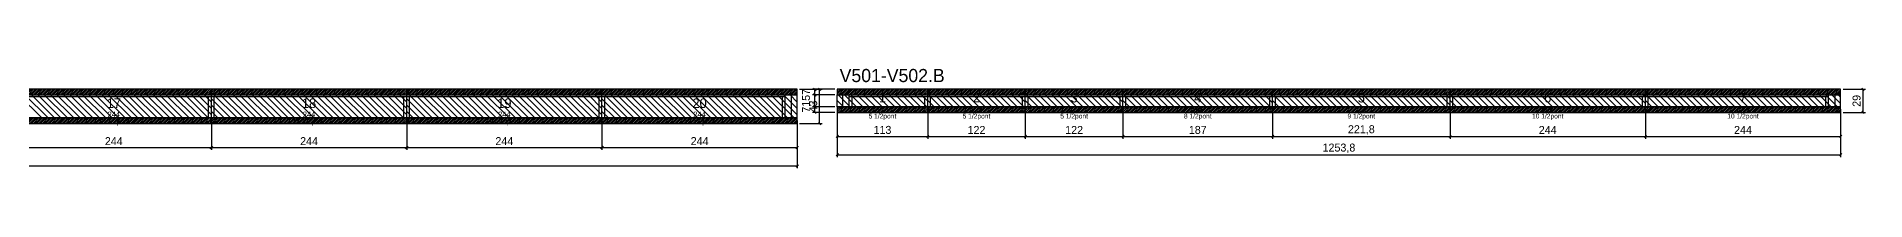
# Model space of a CAD drawing. Extents: x -69 to 4501, y -92 to 33.
# Drawn here: x 2215 to 4501, y -92 to 33 of the extents above; entities that cross this region are included whole.
import ezdxf
from ezdxf.enums import TextEntityAlignment as Align

# ---------------------------------------------------------------- set-up
doc = ezdxf.new("R2010")
doc.units = 0
for name, color, linetype in [('5', 5, 'Continuous'), ('COTA', 241, 'Continuous'), ('NOMENCLATURA', 7, 'Continuous'), ('Painéis', 200, 'Continuous'), ('Reaproveitamento', 30, 'Continuous'), ('SARR_2.2x7', 40, 'Continuous'), ('SARR_3.5x7', 81, 'Continuous'), ('SCO-___-LAJ', 224, 'Continuous'), ('texto', 7, 'Continuous')]:
    doc.layers.add(name, color=color, linetype=linetype)
doc.dimstyles.new('PAINEL', dxfattribs={"dimtxt": 10, "dimasz": 3, "dimexe": 3, "dimexo": 3, "dimgap": 3, "dimtad": 1, "dimblk": 'OBLIQUE', "dimblk1": 'OBLIQUE', "dimcen": 2.5, "dimclrd": 4, "dimclre": 4, "dimclrt": 240, "dimazin": 3, "dimtfac": 1, "dimtmove": 0, "dimatfit": 3})

# ---------------------------------------------------------------- blocks, each defined once
blk = doc.blocks.new('_OBLIQUE')
at = {"color": 0, "linetype": 'BYBLOCK'}
blk.add_line((-0.5, -0.5), (0.5, 0.5), dxfattribs=at)

msp = doc.modelspace()

# ---------------------------------------------------------------- hatches: boundary and pattern name
at = {"layer": 'COTA'}
h = msp.add_hatch(dxfattribs=at)
h.set_pattern_fill('ANSI31', scale=0.5)
h.paths.add_polyline_path([(2189.8, 0), (2433.8, 0), (2433.8, 7), (2189.8, 7)])
h = msp.add_hatch(dxfattribs=at)
h.set_pattern_fill('ANSI31', scale=0.5)
h.paths.add_polyline_path([(2433.8, 0), (2677.8, 0), (2677.8, 7), (2433.8, 7)])
h = msp.add_hatch(dxfattribs=at)
h.set_pattern_fill('ANSI31', scale=0.5)
h.paths.add_polyline_path([(2677.8, 0), (2921.8, 0), (2921.8, 7), (2677.8, 7)])
h = msp.add_hatch(dxfattribs=at)
h.set_pattern_fill('ANSI31', scale=0.5)
h.paths.add_polyline_path([(2921.8, 0), (3165.8, 0), (3165.8, 7), (2921.8, 7)])
h = msp.add_hatch(dxfattribs=at)
h.set_pattern_fill('ANSI31', scale=0.5)
h.paths.add_polyline_path([(3215.8, 0), (3328.8, 0), (3328.8, 7), (3215.8, 7)])
h = msp.add_hatch(dxfattribs=at)
h.set_pattern_fill('ANSI31', scale=0.5)
h.paths.add_polyline_path([(3328.8, 0), (3450.8, 0), (3450.8, 7), (3328.8, 7)])
h = msp.add_hatch(dxfattribs=at)
h.set_pattern_fill('ANSI31', scale=0.5)
h.paths.add_polyline_path([(3450.8, 0), (3572.8, 0), (3572.8, 7), (3450.8, 7)])
h = msp.add_hatch(dxfattribs=at)
h.set_pattern_fill('ANSI31', scale=0.5)
h.paths.add_polyline_path([(3572.8, 0), (3759.8, 0), (3759.8, 7), (3572.8, 7)])
h = msp.add_hatch(dxfattribs=at)
h.set_pattern_fill('ANSI31', scale=0.5)
h.paths.add_polyline_path([(3759.8, 0), (3981.6, 0), (3981.6, 7), (3759.8, 7)])
h = msp.add_hatch(dxfattribs=at)
h.set_pattern_fill('ANSI31', scale=0.5)
h.paths.add_polyline_path([(3981.6, 0), (4225.6, 0), (4225.6, 7), (3981.6, 7)])
h = msp.add_hatch(dxfattribs=at)
h.set_pattern_fill('ANSI31', scale=0.5)
h.paths.add_polyline_path([(4225.6, 0), (4469.6, 0), (4469.6, 7), (4225.6, 7)])
h = msp.add_hatch(dxfattribs=at)
h.set_pattern_fill('ANSI31', scale=0.5)
h.paths.add_polyline_path([(3215.8, -22), (3328.8, -22), (3328.8, -15), (3215.8, -15)])
h = msp.add_hatch(dxfattribs=at)
h.set_pattern_fill('ANSI31', scale=0.5)
h.paths.add_polyline_path([(3328.8, -22), (3450.8, -22), (3450.8, -15), (3328.8, -15)])
h = msp.add_hatch(dxfattribs=at)
h.set_pattern_fill('ANSI31', scale=0.5)
h.paths.add_polyline_path([(3450.8, -22), (3572.8, -22), (3572.8, -15), (3450.8, -15)])
h = msp.add_hatch(dxfattribs=at)
h.set_pattern_fill('ANSI31', scale=0.5)
h.paths.add_polyline_path([(3572.8, -22), (3759.8, -22), (3759.8, -15), (3572.8, -15)])
h = msp.add_hatch(dxfattribs=at)
h.set_pattern_fill('ANSI31', scale=0.5)
h.paths.add_polyline_path([(3759.8, -22), (3981.6, -22), (3981.6, -15), (3759.8, -15)])
h = msp.add_hatch(dxfattribs=at)
h.set_pattern_fill('ANSI31', scale=0.5)
h.paths.add_polyline_path([(3981.6, -22), (4225.6, -22), (4225.6, -15), (3981.6, -15)])
h = msp.add_hatch(dxfattribs=at)
h.set_pattern_fill('ANSI31', scale=0.5)
h.paths.add_polyline_path([(4225.6, -22), (4469.6, -22), (4469.6, -15), (4225.6, -15)])
h = msp.add_hatch(dxfattribs=at)
h.set_pattern_fill('ANSI31', scale=0.5)
h.paths.add_polyline_path([(2189.8, -36), (2433.8, -36), (2433.8, -29), (2189.8, -29)])
h = msp.add_hatch(dxfattribs=at)
h.set_pattern_fill('ANSI31', scale=0.5)
h.paths.add_polyline_path([(2433.8, -36), (2677.8, -36), (2677.8, -29), (2433.8, -29)])
h = msp.add_hatch(dxfattribs=at)
h.set_pattern_fill('ANSI31', scale=0.5)
h.paths.add_polyline_path([(2677.8, -36), (2921.8, -36), (2921.8, -29), (2677.8, -29)])
h = msp.add_hatch(dxfattribs=at)
h.set_pattern_fill('ANSI31', scale=0.5)
h.paths.add_polyline_path([(2921.8, -36), (3165.8, -36), (3165.8, -29), (2921.8, -29)])

# ---------------------------------------------------------------- linework, layer by layer
at = {"layer": 'Painéis'}
for p, q in [((2189.8, 0), (2433.8, 0)), ((2433.8, -29), (2433.8, 0)), ((2433.8, -29), (2433.8, 0)), ((2433.8, 0), (2677.8, 0)), ((2433.8, -29), (2433.8, 0)), ((2677.8, -29), (2677.8, 0)), ((2677.8, -29), (2677.8, 0)), ((2677.8, 0), (2921.8, 0)), ((2677.8, -29), (2677.8, 0)), ((2921.8, -29), (2921.8, 0)), ((2921.8, -29), (2921.8, 0)), ((2921.8, 0), (3165.8, 0)), ((2921.8, -29), (2921.8, 0)), ((3165.8, -29), (3165.8, 0)), ((3215.8, 0), (3328.8, 0)), ((3215.8, -15), (3215.8, 0)), ((3328.8, -15), (3328.8, 0)), ((3328.8, -15), (3328.8, 0)), ((3328.8, 0), (3450.8, 0)), ((3328.8, -15), (3328.8, 0)), ((3450.8, -15), (3450.8, 0)), ((3450.8, -15), (3450.8, 0)), ((3450.8, 0), (3572.8, 0)), ((3450.8, -15), (3450.8, 0)), ((3572.8, -15), (3572.8, 0)), ((3572.8, -15), (3572.8, 0)), ((3572.8, 0), (3759.8, 0)), ((3572.8, -15), (3572.8, 0)), ((3759.8, -15), (3759.8, 0)), ((3759.8, -15), (3759.8, 0)), ((3759.8, 0), (3981.6, 0)), ((3759.8, -15), (3759.8, 0)), ((3981.6, -15), (3981.6, 0)), ((3981.6, -15), (3981.6, 0)), ((3981.6, 0), (4225.6, 0)), ((3981.6, -15), (3981.6, 0)), ((4225.6, -15), (4225.6, 0)), ((4225.6, -15), (4225.6, 0)), ((4225.6, 0), (4469.6, 0)), ((4225.6, -15), (4225.6, 0)), ((4469.6, -15), (4469.6, 0)), ((3215.8, -15), (3328.8, -15)), ((3328.8, -15), (3450.8, -15)), ((3450.8, -15), (3572.8, -15)), ((3572.8, -15), (3759.8, -15)), ((3759.8, -15), (3981.6, -15)), ((3981.6, -15), (4225.6, -15)), ((4225.6, -15), (4469.6, -15)), ((2189.8, -29), (2433.8, -29)), ((2433.8, -29), (2677.8, -29)), ((2677.8, -29), (2921.8, -29)), ((2921.8, -29), (3165.8, -29))]:
    msp.add_line(p, q, dxfattribs=at)
at = {"layer": 'Reaproveitamento', "color": 30}
for p, q in [((2221.8, -29), (2192.8, 0)), ((2229.8, -29), (2200.8, 0)), ((2237.8, -29), (2208.8, 0)), ((2245.8, -29), (2216.8, 0)), ((2253.8, -29), (2224.8, 0)), ((2261.8, -29), (2232.8, 0)), ((2269.8, -29), (2240.8, 0)), ((2277.8, -29), (2248.8, 0)), ((2285.8, -29), (2256.8, 0)), ((2293.8, -29), (2264.8, 0)), ((2301.8, -29), (2272.8, 0)), ((2309.8, -29), (2280.8, 0)), ((2317.8, -29), (2288.8, 0)), ((2325.8, -29), (2296.8, 0)), ((2333.8, -29), (2304.8, 0)), ((2341.8, -29), (2312.8, 0)), ((2349.8, -29), (2320.8, 0)), ((2357.8, -29), (2328.8, 0)), ((2365.8, -29), (2336.8, 0)), ((2373.8, -29), (2344.8, 0)), ((2381.8, -29), (2352.8, 0)), ((2389.8, -29), (2360.8, 0)), ((2397.8, -29), (2368.8, 0)), ((2405.8, -29), (2376.8, 0)), ((2413.8, -29), (2384.8, 0)), ((2421.8, -29), (2392.8, 0)), ((2429.8, -29), (2400.8, 0)), ((2433.8, -25), (2408.8, 0)), ((2433.8, -17), (2416.8, 0)), ((2433.8, -9), (2424.8, 0)), ((2433.8, -1), (2432.8, 0)), ((2465.8, -29), (2436.8, 0)), ((2473.8, -29), (2444.8, 0)), ((2481.8, -29), (2452.8, 0)), ((2489.8, -29), (2460.8, 0)), ((2497.8, -29), (2468.8, 0)), ((2505.8, -29), (2476.8, 0)), ((2513.8, -29), (2484.8, 0)), ((2521.8, -29), (2492.8, 0)), ((2529.8, -29), (2500.8, 0)), ((2537.8, -29), (2508.8, 0)), ((2545.8, -29), (2516.8, 0)), ((2553.8, -29), (2524.8, 0)), ((2561.8, -29), (2532.8, 0)), ((2569.8, -29), (2540.8, 0)), ((2577.8, -29), (2548.8, 0)), ((2585.8, -29), (2556.8, 0)), ((2593.8, -29), (2564.8, 0)), ((2601.8, -29), (2572.8, 0)), ((2609.8, -29), (2580.8, 0)), ((2617.8, -29), (2588.8, 0)), ((2625.8, -29), (2596.8, 0)), ((2633.8, -29), (2604.8, 0)), ((2641.8, -29), (2612.8, 0)), ((2649.8, -29), (2620.8, 0)), ((2657.8, -29), (2628.8, 0)), ((2665.8, -29), (2636.8, 0)), ((2673.8, -29), (2644.8, 0)), ((2677.8, -25), (2652.8, 0)), ((2677.8, -17), (2660.8, 0)), ((2677.8, -9), (2668.8, 0)), ((2677.8, -1), (2676.8, 0)), ((2709.8, -29), (2680.8, 0)), ((2717.8, -29), (2688.8, 0)), ((2725.8, -29), (2696.8, 0)), ((2733.8, -29), (2704.8, 0)), ((2741.8, -29), (2712.8, 0)), ((2749.8, -29), (2720.8, 0)), ((2757.8, -29), (2728.8, 0)), ((2765.8, -29), (2736.8, 0)), ((2773.8, -29), (2744.8, 0)), ((2781.8, -29), (2752.8, 0)), ((2789.8, -29), (2760.8, 0)), ((2797.8, -29), (2768.8, 0)), ((2805.8, -29), (2776.8, 0)), ((2813.8, -29), (2784.8, 0)), ((2821.8, -29), (2792.8, 0)), ((2829.8, -29), (2800.8, 0)), ((2837.8, -29), (2808.8, 0)), ((2845.8, -29), (2816.8, 0)), ((2853.8, -29), (2824.8, 0)), ((2861.8, -29), (2832.8, 0)), ((2869.8, -29), (2840.8, 0)), ((2877.8, -29), (2848.8, 0)), ((2885.8, -29), (2856.8, 0)), ((2893.8, -29), (2864.8, 0)), ((2901.8, -29), (2872.8, 0)), ((2909.8, -29), (2880.8, 0)), ((2917.8, -29), (2888.8, 0)), ((2921.8, -25), (2896.8, 0)), ((2921.8, -17), (2904.8, 0)), ((2921.8, -9), (2912.8, 0)), ((2921.8, -1), (2920.8, 0)), ((2953.8, -29), (2924.8, 0)), ((2961.8, -29), (2932.8, 0)), ((2969.8, -29), (2940.8, 0)), ((2977.8, -29), (2948.8, 0)), ((2985.8, -29), (2956.8, 0)), ((2993.8, -29), (2964.8, 0)), ((3001.8, -29), (2972.8, 0)), ((3009.8, -29), (2980.8, 0)), ((3017.8, -29), (2988.8, 0)), ((3025.8, -29), (2996.8, 0)), ((3033.8, -29), (3004.8, 0)), ((3041.8, -29), (3012.8, 0)), ((3049.8, -29), (3020.8, 0)), ((3057.8, -29), (3028.8, 0)), ((3065.8, -29), (3036.8, 0)), ((3073.8, -29), (3044.8, 0)), ((3081.8, -29), (3052.8, 0)), ((3089.8, -29), (3060.8, 0)), ((3097.8, -29), (3068.8, 0)), ((3105.8, -29), (3076.8, 0)), ((3113.8, -29), (3084.8, 0)), ((3121.8, -29), (3092.8, 0)), ((3129.8, -29), (3100.8, 0)), ((3137.8, -29), (3108.8, 0)), ((3145.8, -29), (3116.8, 0)), ((3153.8, -29), (3124.8, 0)), ((3161.8, -29), (3132.8, 0)), ((3165.8, -25), (3140.8, 0)), ((3165.8, -17), (3148.8, 0)), ((3165.8, -9), (3156.8, 0)), ((3165.8, -1), (3164.8, 0)), ((3231.8, -15), (3216.8, 0)), ((3239.8, -15), (3224.8, 0)), ((3247.8, -15), (3232.8, 0)), ((3255.8, -15), (3240.8, 0)), ((3263.8, -15), (3248.8, 0)), ((3271.8, -15), (3256.8, 0)), ((3279.8, -15), (3264.8, 0)), ((3287.8, -15), (3272.8, 0)), ((3295.8, -15), (3280.8, 0)), ((3303.8, -15), (3288.8, 0)), ((3311.8, -15), (3296.8, 0)), ((3319.8, -15), (3304.8, 0)), ((3327.8, -15), (3312.8, 0)), ((3328.8, -8), (3320.8, 0)), ((3328.8, 0), (3328.8, 0)), ((3344.8, -15), (3329.8, 0)), ((3352.8, -15), (3337.8, 0)), ((3360.8, -15), (3345.8, 0)), ((3368.8, -15), (3353.8, 0)), ((3376.8, -15), (3361.8, 0)), ((3384.8, -15), (3369.8, 0)), ((3392.8, -15), (3377.8, 0)), ((3400.8, -15), (3385.8, 0)), ((3408.8, -15), (3393.8, 0)), ((3416.8, -15), (3401.8, 0)), ((3424.8, -15), (3409.8, 0)), ((3432.8, -15), (3417.8, 0)), ((3440.8, -15), (3425.8, 0)), ((3448.8, -15), (3433.8, 0)), ((3450.8, -9), (3441.8, 0)), ((3450.8, -1), (3449.8, 0)), ((3466.8, -15), (3451.8, 0)), ((3474.8, -15), (3459.8, 0)), ((3482.8, -15), (3467.8, 0)), ((3490.8, -15), (3475.8, 0)), ((3498.8, -15), (3483.8, 0)), ((3506.8, -15), (3491.8, 0)), ((3514.8, -15), (3499.8, 0)), ((3522.8, -15), (3507.8, 0)), ((3530.8, -15), (3515.8, 0)), ((3538.8, -15), (3523.8, 0)), ((3546.8, -15), (3531.8, 0)), ((3554.8, -15), (3539.8, 0)), ((3562.8, -15), (3547.8, 0)), ((3570.8, -15), (3555.8, 0)), ((3572.8, -9), (3563.8, 0)), ((3572.8, -1), (3571.8, 0)), ((3588.8, -15), (3573.8, 0)), ((3596.8, -15), (3581.8, 0)), ((3604.8, -15), (3589.8, 0)), ((3612.8, -15), (3597.8, 0)), ((3620.8, -15), (3605.8, 0)), ((3628.8, -15), (3613.8, 0)), ((3636.8, -15), (3621.8, 0)), ((3644.8, -15), (3629.8, 0)), ((3652.8, -15), (3637.8, 0)), ((3660.8, -15), (3645.8, 0)), ((3668.8, -15), (3653.8, 0)), ((3676.8, -15), (3661.8, 0)), ((3684.8, -15), (3669.8, 0)), ((3692.8, -15), (3677.8, 0)), ((3700.8, -15), (3685.8, 0)), ((3708.8, -15), (3693.8, 0)), ((3716.8, -15), (3701.8, 0)), ((3724.8, -15), (3709.8, 0)), ((3732.8, -15), (3717.8, 0)), ((3740.8, -15), (3725.8, 0)), ((3748.8, -15), (3733.8, 0)), ((3756.8, -15), (3741.8, 0)), ((3759.8, -10), (3749.8, 0)), ((3759.8, -2), (3757.8, 0)), ((3775.8, -15), (3760.8, 0)), ((3783.8, -15), (3768.8, 0)), ((3791.8, -15), (3776.8, 0)), ((3799.8, -15), (3784.8, 0)), ((3807.8, -15), (3792.8, 0)), ((3815.8, -15), (3800.8, 0)), ((3823.8, -15), (3808.8, 0)), ((3831.8, -15), (3816.8, 0)), ((3839.8, -15), (3824.8, 0)), ((3847.8, -15), (3832.8, 0)), ((3855.8, -15), (3840.8, 0)), ((3863.8, -15), (3848.8, 0)), ((3871.8, -15), (3856.8, 0)), ((3879.8, -15), (3864.8, 0)), ((3887.8, -15), (3872.8, 0)), ((3895.8, -15), (3880.8, 0)), ((3903.8, -15), (3888.8, 0)), ((3911.8, -15), (3896.8, 0)), ((3919.8, -15), (3904.8, 0)), ((3927.8, -15), (3912.8, 0)), ((3935.8, -15), (3920.8, 0)), ((3943.8, -15), (3928.8, 0)), ((3951.8, -15), (3936.8, 0)), ((3959.8, -15), (3944.8, 0)), ((3967.8, -15), (3952.8, 0)), ((3975.8, -15), (3960.8, 0)), ((3981.6, -12.8), (3968.8, 0)), ((3981.6, -4.8), (3976.8, 0)), ((3997.6, -15), (3982.6, 0)), ((4005.6, -15), (3990.6, 0)), ((4013.6, -15), (3998.6, 0)), ((4021.6, -15), (4006.6, 0)), ((4029.6, -15), (4014.6, 0)), ((4037.6, -15), (4022.6, 0)), ((4045.6, -15), (4030.6, 0)), ((4053.6, -15), (4038.6, 0)), ((4061.6, -15), (4046.6, 0)), ((4069.6, -15), (4054.6, 0)), ((4077.6, -15), (4062.6, 0)), ((4085.6, -15), (4070.6, 0)), ((4093.6, -15), (4078.6, 0)), ((4101.6, -15), (4086.6, 0)), ((4109.6, -15), (4094.6, 0)), ((4117.6, -15), (4102.6, 0)), ((4125.6, -15), (4110.6, 0)), ((4133.6, -15), (4118.6, 0)), ((4141.6, -15), (4126.6, 0)), ((4149.6, -15), (4134.6, 0)), ((4157.6, -15), (4142.6, 0)), ((4165.6, -15), (4150.6, 0)), ((4173.6, -15), (4158.6, 0)), ((4181.6, -15), (4166.6, 0)), ((4189.6, -15), (4174.6, 0)), ((4197.6, -15), (4182.6, 0)), ((4205.6, -15), (4190.6, 0)), ((4213.6, -15), (4198.6, 0)), ((4221.6, -15), (4206.6, 0)), ((4225.6, -11), (4214.6, 0)), ((4225.6, -3), (4222.6, 0)), ((4241.6, -15), (4226.6, 0)), ((4249.6, -15), (4234.6, 0)), ((4257.6, -15), (4242.6, 0)), ((4265.6, -15), (4250.6, 0)), ((4273.6, -15), (4258.6, 0)), ((4281.6, -15), (4266.6, 0)), ((4289.6, -15), (4274.6, 0)), ((4297.6, -15), (4282.6, 0)), ((4305.6, -15), (4290.6, 0)), ((4313.6, -15), (4298.6, 0)), ((4321.6, -15), (4306.6, 0)), ((4329.6, -15), (4314.6, 0)), ((4337.6, -15), (4322.6, 0)), ((4345.6, -15), (4330.6, 0)), ((4353.6, -15), (4338.6, 0)), ((4361.6, -15), (4346.6, 0)), ((4369.6, -15), (4354.6, 0)), ((4377.6, -15), (4362.6, 0)), ((4385.6, -15), (4370.6, 0)), ((4393.6, -15), (4378.6, 0)), ((4401.6, -15), (4386.6, 0)), ((4409.6, -15), (4394.6, 0)), ((4417.6, -15), (4402.6, 0)), ((4425.6, -15), (4410.6, 0)), ((4433.6, -15), (4418.6, 0)), ((4441.6, -15), (4426.6, 0)), ((4449.6, -15), (4434.6, 0)), ((4457.6, -15), (4442.6, 0)), ((4465.6, -15), (4450.6, 0)), ((4469.6, -11), (4458.6, 0)), ((4469.6, -3), (4466.6, 0)), ((2457.8, -29), (2433.8, -5)), ((2449.8, -29), (2433.8, -13)), ((2441.8, -29), (2433.8, -21)), ((2701.8, -29), (2677.8, -5)), ((2693.8, -29), (2677.8, -13)), ((2685.8, -29), (2677.8, -21)), ((2945.8, -29), (2921.8, -5)), ((2937.8, -29), (2921.8, -13)), ((2929.8, -29), (2921.8, -21)), ((3223.8, -15), (3215.8, -7)), ((3215.8, -15), (3215.8, -15)), ((3336.8, -15), (3328.8, -7)), ((3328.8, -15), (3328.8, -15)), ((3458.8, -15), (3450.8, -7)), ((3450.8, -15), (3450.8, -15)), ((3580.8, -15), (3572.8, -7)), ((3572.8, -15), (3572.8, -15)), ((3767.8, -15), (3759.8, -7)), ((3759.8, -15), (3759.8, -15)), ((3989.6, -15), (3981.6, -7)), ((3981.6, -15), (3981.6, -15)), ((4233.6, -15), (4225.6, -7)), ((4225.6, -15), (4225.6, -15)), ((2433.8, -29), (2433.8, -29)), ((2677.8, -29), (2677.8, -29)), ((2921.8, -29), (2921.8, -29))]:
    msp.add_line(p, q, dxfattribs=at)
at = {"layer": 'SARR_2.2x7'}
for p, q in [((3158.8, -29), (3158.8, 0)), ((3222.8, -15), (3222.8, 0)), ((4462.6, -15), (4462.6, 0)), ((2189.8, -2.2), (2433.8, -2.2)), ((2433.8, -2.2), (2677.8, -2.2)), ((2677.8, -2.2), (2921.8, -2.2)), ((2921.8, -2.2), (3150.8, -2.2)), ((3230.8, -2.2), (3328.8, -2.2)), ((3328.8, -2.2), (3450.8, -2.2)), ((3450.8, -2.2), (3572.8, -2.2)), ((3572.8, -2.2), (3759.8, -2.2)), ((3759.8, -2.2), (3981.6, -2.2)), ((3981.6, -2.2), (4225.6, -2.2)), ((4225.6, -2.2), (4454.6, -2.2))]:
    msp.add_line(p, q, dxfattribs=at)
at = {"layer": 'SARR_3.5x7'}
for p, q in [((2433.8, -29), (2433.8, 0)), ((2433.8, -29), (2433.8, 0)), ((2677.8, -29), (2677.8, 0)), ((2677.8, -29), (2677.8, 0)), ((2921.8, -29), (2921.8, 0)), ((2921.8, -29), (2921.8, 0)), ((3150.8, -29), (3150.8, 0)), ((3230.8, -15), (3230.8, 0)), ((3328.8, -15), (3328.8, 0)), ((3328.8, -15), (3328.8, 0)), ((3450.8, -15), (3450.8, 0)), ((3450.8, -15), (3450.8, 0)), ((3572.8, -15), (3572.8, 0)), ((3572.8, -15), (3572.8, 0)), ((3759.8, -15), (3759.8, 0)), ((3759.8, -15), (3759.8, 0)), ((3981.6, -15), (3981.6, 0)), ((3981.6, -15), (3981.6, 0)), ((4225.6, -15), (4225.6, 0)), ((4225.6, -15), (4225.6, 0)), ((4454.6, -15), (4454.6, 0)), ((2430.3, -29), (2430.3, -2.2)), ((2437.3, -29), (2437.3, -2.2)), ((2674.3, -29), (2674.3, -2.2)), ((2681.3, -29), (2681.3, -2.2)), ((2918.3, -29), (2918.3, -2.2)), ((2925.3, -29), (2925.3, -2.2)), ((3147.3, -29), (3147.3, -2.2)), ((3230.8, -15), (3234.3, -15)), ((3234.3, -15), (3234.3, -2.2)), ((3325.3, -15), (3325.3, -2.2)), ((3325.3, -15), (3328.8, -15)), ((3328.8, -15), (3332.3, -15)), ((3332.3, -15), (3332.3, -2.2)), ((3447.3, -15), (3447.3, -2.2)), ((3447.3, -15), (3450.8, -15)), ((3450.8, -15), (3454.3, -15)), ((3454.3, -15), (3454.3, -2.2)), ((3569.3, -15), (3569.3, -2.2)), ((3569.3, -15), (3572.8, -15)), ((3572.8, -15), (3576.3, -15)), ((3576.3, -15), (3576.3, -2.2)), ((3756.3, -15), (3756.3, -2.2)), ((3756.3, -15), (3759.8, -15)), ((3759.8, -15), (3763.3, -15)), ((3763.3, -15), (3763.3, -2.2)), ((3978.1, -15), (3978.1, -2.2)), ((3978.1, -15), (3981.6, -15)), ((3981.6, -15), (3985.1, -15)), ((3985.1, -15), (3985.1, -2.2)), ((4222.1, -15), (4222.1, -2.2)), ((4222.1, -15), (4225.6, -15)), ((4225.6, -15), (4229.1, -15)), ((4229.1, -15), (4229.1, -2.2)), ((4451.1, -15), (4451.1, -2.2)), ((4451.1, -15), (4454.6, -15)), ((2430.3, -29), (2433.8, -29)), ((2433.8, -29), (2437.3, -29)), ((2674.3, -29), (2677.8, -29)), ((2677.8, -29), (2681.3, -29)), ((2918.3, -29), (2921.8, -29)), ((2921.8, -29), (2925.3, -29)), ((3147.3, -29), (3150.8, -29))]:
    msp.add_line(p, q, dxfattribs=at)
at = {"layer": 'SCO-___-LAJ'}
for points in [[(2189.8, 0), (2433.8, 0), (2433.8, 7), (2189.8, 7)], [(2433.8, 0), (2677.8, 0), (2677.8, 7), (2433.8, 7)], [(2677.8, 0), (2921.8, 0), (2921.8, 7), (2677.8, 7)], [(2921.8, 0), (3165.8, 0), (3165.8, 7), (2921.8, 7)], [(3215.8, 0), (3328.8, 0), (3328.8, 7), (3215.8, 7)], [(3328.8, 0), (3450.8, 0), (3450.8, 7), (3328.8, 7)], [(3450.8, 0), (3572.8, 0), (3572.8, 7), (3450.8, 7)], [(3572.8, 0), (3759.8, 0), (3759.8, 7), (3572.8, 7)], [(3759.8, 0), (3981.6, 0), (3981.6, 7), (3759.8, 7)], [(3981.6, 0), (4225.6, 0), (4225.6, 7), (3981.6, 7)], [(4225.6, 0), (4469.6, 0), (4469.6, 7), (4225.6, 7)], [(3215.8, -22), (3328.8, -22), (3328.8, -15), (3215.8, -15)], [(3328.8, -22), (3450.8, -22), (3450.8, -15), (3328.8, -15)], [(3450.8, -22), (3572.8, -22), (3572.8, -15), (3450.8, -15)], [(3572.8, -22), (3759.8, -22), (3759.8, -15), (3572.8, -15)], [(3759.8, -22), (3981.6, -22), (3981.6, -15), (3759.8, -15)], [(3981.6, -22), (4225.6, -22), (4225.6, -15), (3981.6, -15)], [(4225.6, -22), (4469.6, -22), (4469.6, -15), (4225.6, -15)], [(2189.8, -36), (2433.8, -36), (2433.8, -29), (2189.8, -29)], [(2433.8, -36), (2677.8, -36), (2677.8, -29), (2433.8, -29)], [(2677.8, -36), (2921.8, -36), (2921.8, -29), (2677.8, -29)], [(2921.8, -36), (3165.8, -36), (3165.8, -29), (2921.8, -29)]]:
    msp.add_lwpolyline(points, close=True, dxfattribs=at)

# ---------------------------------------------------------------- texts
at = {"layer": '5'}
for s, height, p in [('1', 12, (3272.3, -3.5)), ('2', 12, (3389.8, -3.5)), ('3', 12, (3511.8, -3.5)), ('4', 12, (3666.3, -3.5)), ('5', 12, (3870.7, -3.5)), ('6', 12, (4103.6, -3.5)), ('7', 12, (4347.6, -3.5)), ('17', 12, (2311.8, -10.5)), ('244', 7, (2311.8, -24.5)), ('18', 12, (2555.8, -10.5)), ('244', 7, (2555.8, -24.5)), ('19', 12, (2799.8, -10.5)), ('244', 7, (2799.8, -24.5)), ('20', 12, (3043.8, -10.5)), ('244', 7, (3043.8, -24.5)), ('113', 7, (3272.3, -17.5)), ('122', 7, (3389.8, -17.5)), ('122', 7, (3511.8, -17.5)), ('187', 7, (3666.3, -17.5)), ('222', 7, (3870.7, -17.5)), ('244', 7, (4103.6, -17.5)), ('244', 7, (4347.6, -17.5))]:
    msp.add_text(s, height=height, dxfattribs=at).set_placement(p, align=Align.MIDDLE_CENTER)
at = {"layer": 'NOMENCLATURA'}
msp.add_text('V501-V502.B', height=16.5, dxfattribs=at).set_placement((3218.8, 16))
at = {"layer": 'texto', "char_height": 6, "attachment_point": 5}
for s, insert in [('10 1/2pont', (2311.8, -34.5)), ('10 1/2pont', (2555.8, -34.5)), ('10 1/2pont', (2799.8, -34.5)), ('10 1/2pont', (3043.8, -34.5)), ('5 1/2pont', (3272.3, -27.5)), ('5 1/2pont', (3389.8, -27.5)), ('5 1/2pont', (3511.8, -27.5)), ('8 1/2pont', (3666.3, -27.5)), ('9 1/2pont', (3870.7, -27.5)), ('10 1/2pont', (4103.6, -27.5)), ('10 1/2pont', (4347.6, -27.5))]:
    msp.add_mtext(s, dxfattribs=dict(at, insert=insert))

# ---------------------------------------------------------------- dimensions: what is measured, and where the dimension line sits
at = {"layer": 'COTA'}
for base, p1, p2 in [((3193.8, -36), (3165.8, -36), (3165.8, 7)), ((3187.8, 0), (3215.8, 0), (3215.8, 7)), ((3187.8, -15), (3215.8, -15), (3215.8, 0)), ((4497.6, -22), (4469.6, -22), (4469.6, 7)), ((3187.8, -22), (3215.8, -22), (3215.8, -15))]:
    msp.add_linear_dim(base=base, p1=p1, p2=p2, angle=90, dimstyle='PAINEL', dxfattribs=at).render()
for base, p1, p2 in [((3215.8, -52), (3215.8, -15), (3328.8, -15)), ((3215.8, -75), (3215.8, -15), (4469.6, -15)), ((3328.8, -52), (3328.8, -15), (3450.8, -15)), ((3450.8, -52), (3450.8, -15), (3572.8, -15)), ((3572.8, -52), (3572.8, -15), (3759.8, -15)), ((3759.8, -52), (3759.8, -15), (3981.6, -15)), ((3981.6, -52), (3981.6, -15), (4225.6, -15)), ((4225.6, -52), (4225.6, -15), (4469.6, -15)), ((197, -89), (197, -29), (3165.8, -29)), ((2189.8, -66), (2189.8, -29), (2433.8, -29)), ((2433.8, -66), (2433.8, -29), (2677.8, -29)), ((2677.8, -66), (2677.8, -29), (2921.8, -29)), ((2921.8, -66), (2921.8, -29), (3165.8, -29))]:
    msp.add_linear_dim(base=base, p1=p1, p2=p2, dimstyle='PAINEL', dxfattribs=at).render()

doc.saveas('drawing.dxf')
